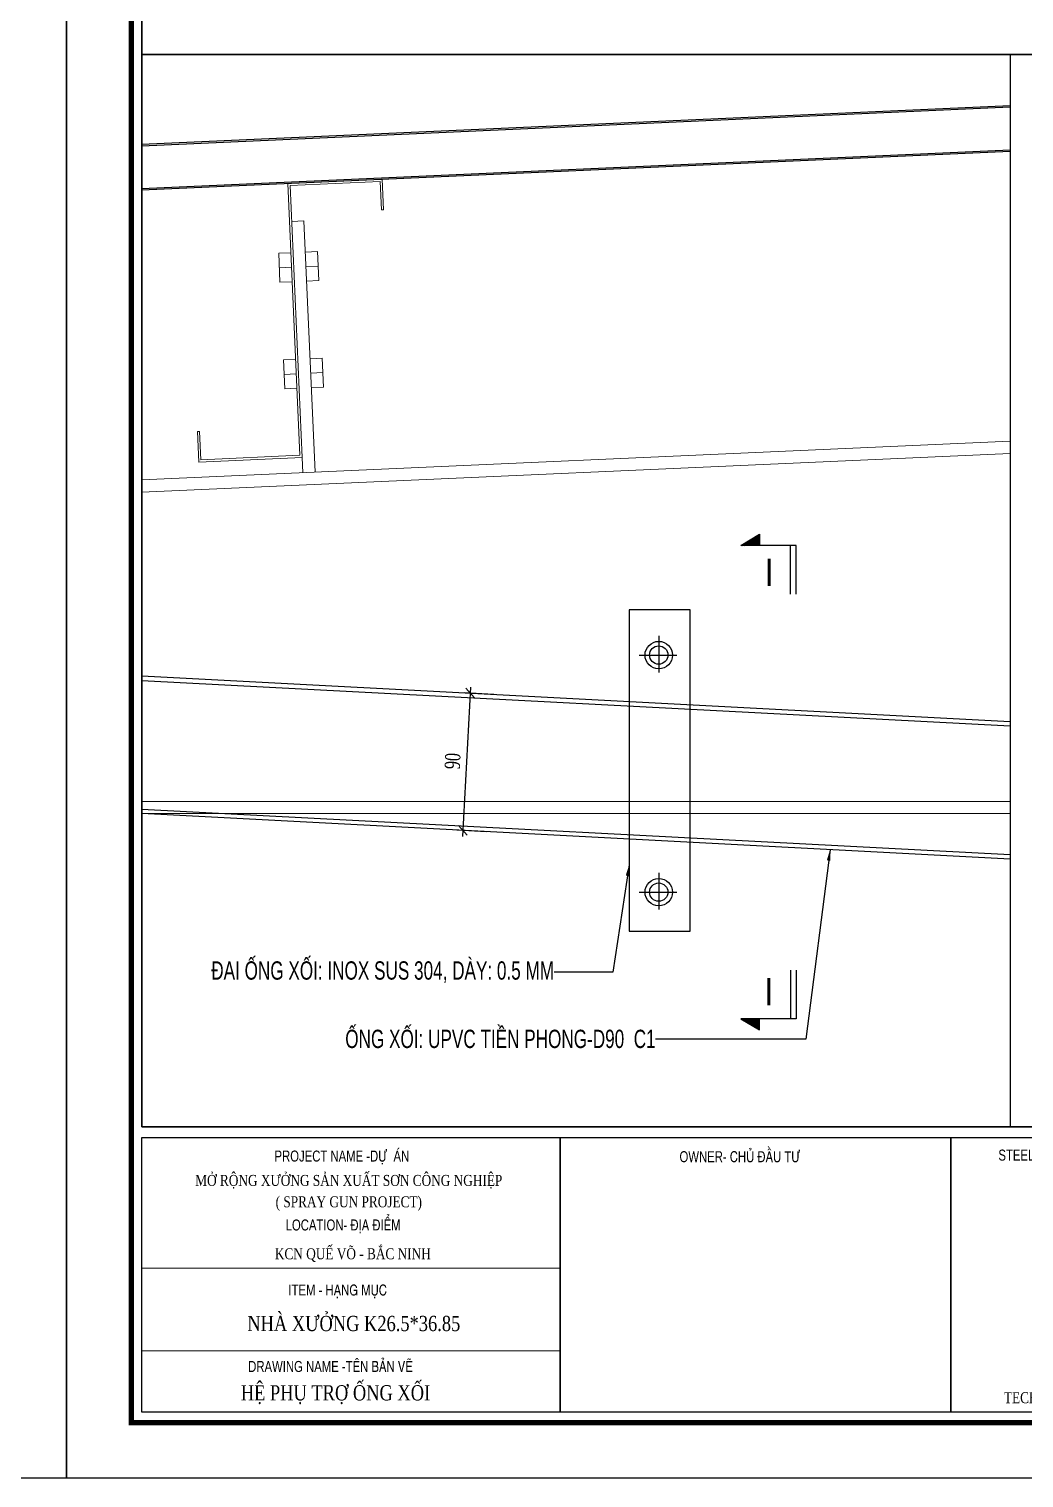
# Model space of a CAD drawing. Header units: inches. Extents: x 315041 to 662841, y -45540 to -35018.
# Drawn here: x 334949.3 to 335112.4, y -38167.8 to -37930.2 of the extents above; entities that cross this region are included whole.
import ezdxf
from ezdxf.enums import TextEntityAlignment as Align

# ---------------------------------------------------------------- set-up
doc = ezdxf.new("R2010")
doc.units = ezdxf.units.IN
doc.header["$MEASUREMENT"] = 0
doc.linetypes.add('XKITLINE00', pattern=[0])
for name, color, linetype in [('1', 1, 'Continuous'), ('2', 2, 'Continuous'), ('3', 3, 'Continuous'), ('7', 7, 'Continuous'), ('BAO KHUNG', 31, 'Continuous'), ('DOWNPOUT', 52, 'Continuous')]:
    doc.layers.add(name, color=color, linetype=linetype)
doc.layers.add('Cover text', color=7, linetype='Continuous', true_color=0x52370f)
doc.layers.add('S-Hatch', color=8, linetype='Continuous', lineweight=9)
doc.styles.add('hx2', font='VHARIALN.TTF')
doc.styles.add('ST1', font='times.ttf', dxfattribs={"width": 0.7})
doc.styles.add('ST1H', font='vnshxh.shx', dxfattribs={"width": 0.7})
doc.styles.add('ST3', font='times.ttf', dxfattribs={"width": 0.8})
doc.styles.get("Standard").update_dxf_attribs({"font": 'VHARIALN.TTF'})
doc.dimstyles.new('3', dxfattribs={"dimtxt": 3.5, "dimasz": 1.8, "dimexe": 1, "dimexo": 0, "dimgap": 1, "dimtad": 1, "dimdec": 0, "dimlfac": 3, "dimzin": 0, "dimdsep": 46, "dimtxsty": 'ST1H', "dimblk": 'OBLIQUE', "dimcen": 1, "dimdle": 1, "dimclrd": 8, "dimclre": 8, "dimclrt": 3, "dimadec": 0, "dimazin": 0, "dimtfac": 1, "dimtdec": 0, "dimtix": 1, "dimtofl": 0, "dimtmove": 1, "dimatfit": 3, "dimfxl": 0.18, "dimtolj": 1, "dimtzin": 0, "dimlwd": -1, "dimlwe": -1, "dimarcsym": 1})
doc.dimstyles.new('4', dxfattribs={"dimtxt": 2.5, "dimasz": 1.5, "dimexe": 1, "dimexo": 0, "dimgap": 1, "dimtad": 1, "dimdec": 0, "dimlfac": 4, "dimzin": 0, "dimdsep": 46, "dimtxsty": 'ST1', "dimblk": 'OBLIQUE', "dimcen": 1, "dimdle": 1, "dimclrd": 8, "dimclre": 8, "dimclrt": 3, "dimadec": 0, "dimazin": 0, "dimtfac": 1, "dimtdec": 0, "dimtix": 1, "dimtmove": 0, "dimatfit": 3, "dimfxl": 0.18, "dimtfill": 1, "dimtolj": 1, "dimtzin": 0, "dimlwd": -1, "dimlwe": -1, "dimarcsym": 1})

# ---------------------------------------------------------------- blocks, each defined once
blk = doc.blocks.new('A$C75D82031')
at = {"layer": '2', "color": 157, "linetype": 'Continuous'}
blk.add_lwpolyline([(0, 420), (594, 420), (594, 0), (0, 0)], close=True, dxfattribs=at)
at = {"layer": '7', "color": 147, "linetype": 'Continuous'}
blk.add_lwpolyline([(12.33, 57.61), (581.67, 57.61), (581.67, 409.19), (12.33, 409.19)], close=True, dxfattribs=at)
at = {"layer": 'BAO KHUNG', "color": 167, "linetype": 'Continuous', "const_width": 0.871}
blk.add_lwpolyline([(10.59, 9.07), (583.41, 9.07), (583.41, 410.93), (10.59, 410.93)], close=True, dxfattribs=at)
at = {"layer": 'BAO KHUNG', "color": 7}
for points in [[(12.33, 55.81), (80.92, 55.81), (80.92, 10.81), (12.33, 10.81)], [(80.92, 55.81), (144.95, 55.81), (144.95, 10.81), (80.92, 10.81)], [(144.95, 55.81), (285.8, 55.81), (285.8, 10.81), (144.95, 10.81)]]:
    blk.add_lwpolyline(points, close=True, dxfattribs=at)
at = {"layer": 'S-Hatch'}
for p, q in [((12.33, 34.43), (80.92, 34.43)), ((80.92, 20.88), (12.33, 20.88))]:
    blk.add_line(p, q, dxfattribs=at)
at = {"layer": 'BAO KHUNG', "color": 7, "linetype": 'Continuous', "width": 0.9}
for s, p in [('STEEL CONTRACTOR - NHÀ THẦU KẾT CẤU THÉP', (152.72, 52.05)), (' OWNER- CHñ §ÇU T¦', (99.94, 51.79)), ('ITEM - H¹NG MôC', (36.35, 29.93)), ('DRAWING NAME -T£N B¶N VÏ', (29.76, 17.39))]:
    blk.add_text(s, height=1.8, dxfattribs=at).set_placement(p)
for s, p in [('PROJECT NAME -Dù  ÁN ', (45.37, 51.89)), ('LOCATION- §ÞA §IÓM', (45.32, 40.59))]:
    blk.add_text(s, height=1.8, dxfattribs=at).set_placement(p, align=Align.CENTER)
at = {"layer": 'Cover text', "linetype": 'Continuous', "style": 'ST3', "width": 0.8}
for s, p in [('MỞ RỘNG XƯỞNG SẢN XUẤT SƠN CÔNG NGHIỆP', (46.25, 47.9)), ('( SPRAY GUN PROJECT)', (46.25, 44.39)), (' KCN QUẾ VÕ - BẮC NINH', (46.64, 35.87))]:
    blk.add_text(s, height=1.8, dxfattribs=at).set_placement(p, align=Align.CENTER)
blk.add_text('TECHNICAL DESIGN DIRECTOR: VŨ ANH HẮC XƠ', height=1.8, dxfattribs=at).set_placement((153.63, 12.27))
blk = doc.blocks.new('_Oblique')
at = {"color": 0, "linetype": 'ByBlock', "lineweight": -2}
blk.add_line((-0.5, -0.5), (0.5, 0.5), dxfattribs=at)
blk = doc.blocks.new('MC')
at = {"layer": '2'}
h = blk.add_hatch(dxfattribs=at)
h.set_pattern_fill('ANSI31', color=256, style=0)
h.paths.add_polyline_path([(-113.47, 4283.2), (-115.93, 4283.2), (-113.47, 4279.14)])
for p, q in [((-102.86, 4291.26), (-113.47, 4291.26)), ((-113.47, 4291.26), (-113.47, 4279.14)), ((-102.86, 4290.02), (-113.47, 4290.02)), ((-113.47, 4279.14), (-115.93, 4283.2)), ((-115.93, 4283.2), (-113.47, 4283.2))]:
    blk.add_line(p, q, dxfattribs=at)
blk = doc.blocks.new('*U756')
at = {"layer": '2'}
h = blk.add_hatch(dxfattribs=at)
h.set_pattern_fill('ANSI31', color=256, scale=0.666667, angle=-90, style=0)
h.set_pattern_definition([(315, (-2846.55065, 19.87945), (0.058925565, 0.058925565), [])])
h.paths.add_polyline_path([(8.92, 95.53), (8.92, 97.17), (6.21, 95.53)])
for p, q in [((6.21, 95.53), (8.92, 97.17)), ((8.92, 97.17), (8.92, 95.53)), ((14.29, 95.53), (6.21, 95.53)), ((13.46, 88.45), (13.46, 95.53)), ((14.29, 88.45), (14.29, 95.53))]:
    blk.add_line(p, q, dxfattribs=at)
at = {"layer": '1', "xscale": -0.6666666666660603, "yscale": 0.6666666666660603, "zscale": 0.6666666666660603, "rotation": 270}
blk.add_blockref('MC', (-2846.55, 102.21), dxfattribs=at)
at = {"style": 'hx2'}
for tag, p in [('A', (10.34, 89.62)), ('B', (10.28, 28.5))]:
    blk.add_attdef(tag, text='', height=4, dxfattribs=at).set_placement(p, align=Align.CENTER)
blk = doc.blocks.new('*D757')
at = {"color": 8, "linetype": 'Continuous', "transparency": 16777216}
for p, q in [((335021.64, -38038.12), (335020.35, -38062.64)), ((335025.47, -38039.32), (335020.59, -38039.07)), ((335024.29, -38061.85), (335019.4, -38061.59))]:
    blk.add_line(p, q, dxfattribs=at)
at = {"layer": 'Defpoints', "color": 0, "transparency": 16777216}
for p in [(335025.47, -38039.32), (335020.4, -38061.64), (335024.29, -38061.85)]:
    blk.add_point(p, dxfattribs=at)
at = {"color": 8, "transparency": 16777216, "xscale": 1.5, "yscale": 1.5, "zscale": 1.5}
for p, rotation in [((335021.58, -38039.12), 86.99999999994262), ((335020.4, -38061.64), 266.9999999999426)]:
    blk.add_blockref('_Oblique', p, dxfattribs=dict(at, rotation=rotation))
at = {"color": 3, "transparency": 16777216, "insert": (335018.72, -38050.26), "char_height": 2.5, "attachment_point": 5, "rotation": 87, "style": 'ST1', "bg_fill": 3, "box_fill_scale": 1.25, "bg_fill_color": 256, "bg_fill_true_color": 13158600, "bg_fill_transparency": 11601596}
blk.add_mtext('\\A1;90', dxfattribs=at)

msp = doc.modelspace()

# ---------------------------------------------------------------- linework, layer by layer
at = {"color": 8, "linetype": 'XKITLINE00', "lineweight": 0}
for p, q in [((334992.3484, -37961.7735), (334994.3464, -37961.6844)), ((334994.3464, -37961.6844), (334996.1845, -38002.8934)), ((334990.2041, -37966.9993), (334992.2022, -37966.9101)), ((334990.4158, -37971.7445), (334990.2041, -37966.9993)), ((334996.5728, -37966.7152), (334994.5748, -37966.8043)), ((334996.7845, -37971.4605), (334996.5728, -37966.7152)), ((334992.308, -37969.2828), (334990.31, -37969.3719)), ((334996.6786, -37969.0878), (334994.6806, -37969.177)), ((334992.4138, -37971.6554), (334990.4158, -37971.7445)), ((334994.7865, -37971.5496), (334996.7845, -37971.4605)), ((334990.9839, -37984.4819), (334992.9819, -37984.3928)), ((334991.1956, -37989.2272), (334990.9839, -37984.4819)), ((334997.3526, -37984.1978), (334995.3546, -37984.2869)), ((334997.5642, -37988.9431), (334997.3526, -37984.1978)), ((334993.0878, -37986.7654), (334991.0897, -37986.8545)), ((334997.4584, -37986.5705), (334995.4604, -37986.6596)), ((334993.1936, -37989.138), (334991.1956, -37989.2272)), ((334995.5662, -37989.0322), (334997.5642, -37988.9431)), ((334967.7734, -38004.1607), (335110.1079, -37997.8121)), ((335110.1079, -37999.8141), (334967.7734, -38006.1626)), ((334994.1865, -38002.9825), (334994.0751, -38000.485)), ((334967.7734, -38056.8694), (335110.1079, -38056.8694)), ((335110.1079, -38058.8694), (334967.7734, -38058.8694))]:
    msp.add_line(p, q, dxfattribs=at)
at = {"color": 1, "true_color": 0xfa051e}
for p, q in [((335052.4972, -38029.7358), (335052.4972, -38035.7431)), ((335049.2969, -38032.8819), (335055.4769, -38032.8819)), ((335052.4972, -38068.6075), (335052.4972, -38074.6148)), ((335049.2969, -38071.7536), (335055.4769, -38071.7536))]:
    msp.add_line(p, q, dxfattribs=at)
at = {"color": 8}
for points in [[(334967.7734, -37758.6314), (335252.4424, -37758.6314), (335252.4424, -38110.2113), (334967.7734, -38110.2113)], [(335252.4424, -37934.4213), (334967.7734, -37934.4213), (334967.7734, -37758.6314), (335252.4424, -37758.6314)], [(335252.4424, -38110.2113), (334967.7734, -38110.2113), (334967.7734, -37934.4213), (335252.4424, -37934.4213)], [(334967.7734, -37934.4213), (335110.1079, -37934.4213), (335110.1079, -38110.2113), (334967.7734, -38110.2113)]]:
    msp.add_lwpolyline(points, close=True, dxfattribs=at)
at = {"color": 94, "linetype": 'XKITLINE00', "lineweight": 0}
msp.add_lwpolyline([(335007.1799, -37954.8558), (334991.6953, -37955.5464), (334993.6837, -38000.1271), (334977.4499, -38000.8512), (334977.2438, -37996.2308), (334976.8692, -37996.2475), (334977.092, -38001.2425), (334994.0751, -38000.485), (334992.0866, -37955.9044), (335006.822, -37955.2471), (335007.0281, -37959.8675), (335007.4027, -37959.8508)], close=True, dxfattribs=at)
at = {"color": 1, "true_color": 0xfa051e}
for centre, radius in [((335052.4972, -38032.8819), 2.25), ((335052.4972, -38032.8819), 1.5), ((335052.4972, -38071.7536), 2.25), ((335052.4972, -38071.7536), 1.5)]:
    msp.add_circle(centre, radius, dxfattribs=at)
at = {"layer": '3'}
for p, q in [((334967.7734, -37949.106), (335110.1079, -37942.7574)), ((334967.7734, -37949.3562), (335110.1079, -37943.0077)), ((334967.7734, -37956.3632), (335110.1079, -37950.0146)), ((334967.7734, -37956.6134), (335110.1079, -37950.2649))]:
    msp.add_line(p, q, dxfattribs=at)
at = {"layer": 'DOWNPOUT', "color": 1, "true_color": 0xfa051e}
msp.add_lwpolyline([(335057.6488, -38078.1512), (335057.6488, -38025.4717), (335047.6488, -38025.4717), (335047.6488, -38078.1512)], close=True, dxfattribs=at)
at = {"layer": 'DOWNPOUT'}
for points in [[(334967.7734, -38036.2995), (335110.1079, -38043.759)], [(334967.7734, -38037.0493), (335110.1079, -38044.5087)], [(334967.7734, -38058.1362), (335110.1079, -38065.5957)], [(335110.1079, -38066.3454), (334967.7734, -38058.886)]]:
    msp.add_lwpolyline(points, dxfattribs=at)

# ---------------------------------------------------------------- block references
at = {"color": 1}
for p in [(334361.4423, -38167.8214), (334955.4423, -38167.8214)]:
    msp.add_blockref('A$C75D82031', p, dxfattribs=at)
at = {"xscale": 1.125, "yscale": 1.125, "zscale": 1.125}
msp.add_blockref('*U756', (335058.9566, -38122.3949), dxfattribs=at).add_auto_attribs({'B': 'I', 'A': 'I'})

# ---------------------------------------------------------------- texts
at = {"color": 3, "linetype": 'Continuous', "style": 'ST3', "width": 0.8}
for s, p in [('NHÀ XƯỞNG K26.5*36.85', (334985.0634, -38143.7301)), ('HỆ PHỤ TRỢ ỐNG XỐI', (334983.9864, -38155.0987))]:
    msp.add_text(s, height=2.5, dxfattribs=at).set_placement(p)

# ---------------------------------------------------------------- next in the draw order: texts
at = {"layer": '3', "char_height": 3, "attachment_point": 6, "style": 'ST1H', "bg_fill": 2}
for s, insert in [('\\A1;§AI èNG XèI: inox sus 304, dµy: 0.5 mm', (335035.3328, -38084.8813)), ('\\A1;èng xèi: Upvc tiÒn phong-d90  c1', (335051.9836, -38095.8355))]:
    msp.add_mtext(s, dxfattribs=dict(at, insert=insert))

# ---------------------------------------------------------------- next in the draw order: dimensions: what is measured, and where the dimension line sits
at = {"color": 2}
dim = msp.add_aligned_dim(p1=(335025.4731, -38039.3235), p2=(335024.2926, -38061.848), distance=-3.8946, dimstyle='4', dxfattribs=at)
dim.commit()
dim.dimension.update_dxf_attribs({"geometry": '*D757', "text_midpoint": (335018.7214, -38050.2628)})

# ---------------------------------------------------------------- next in the draw order: leaders
at = {"color": 9}
for points in [[(335080.5656, -38064.7972), (335076.5878, -38095.8355), (335051.9836, -38095.8355)], [(335047.6488, -38067.2879), (335044.9784, -38084.8813), (335035.3328, -38084.8813)]]:
    msp.add_leader(points, dimstyle='3', override={"dimgap": 1, "dimtad": 0}, dxfattribs=at)

doc.saveas('drawing.dxf')
